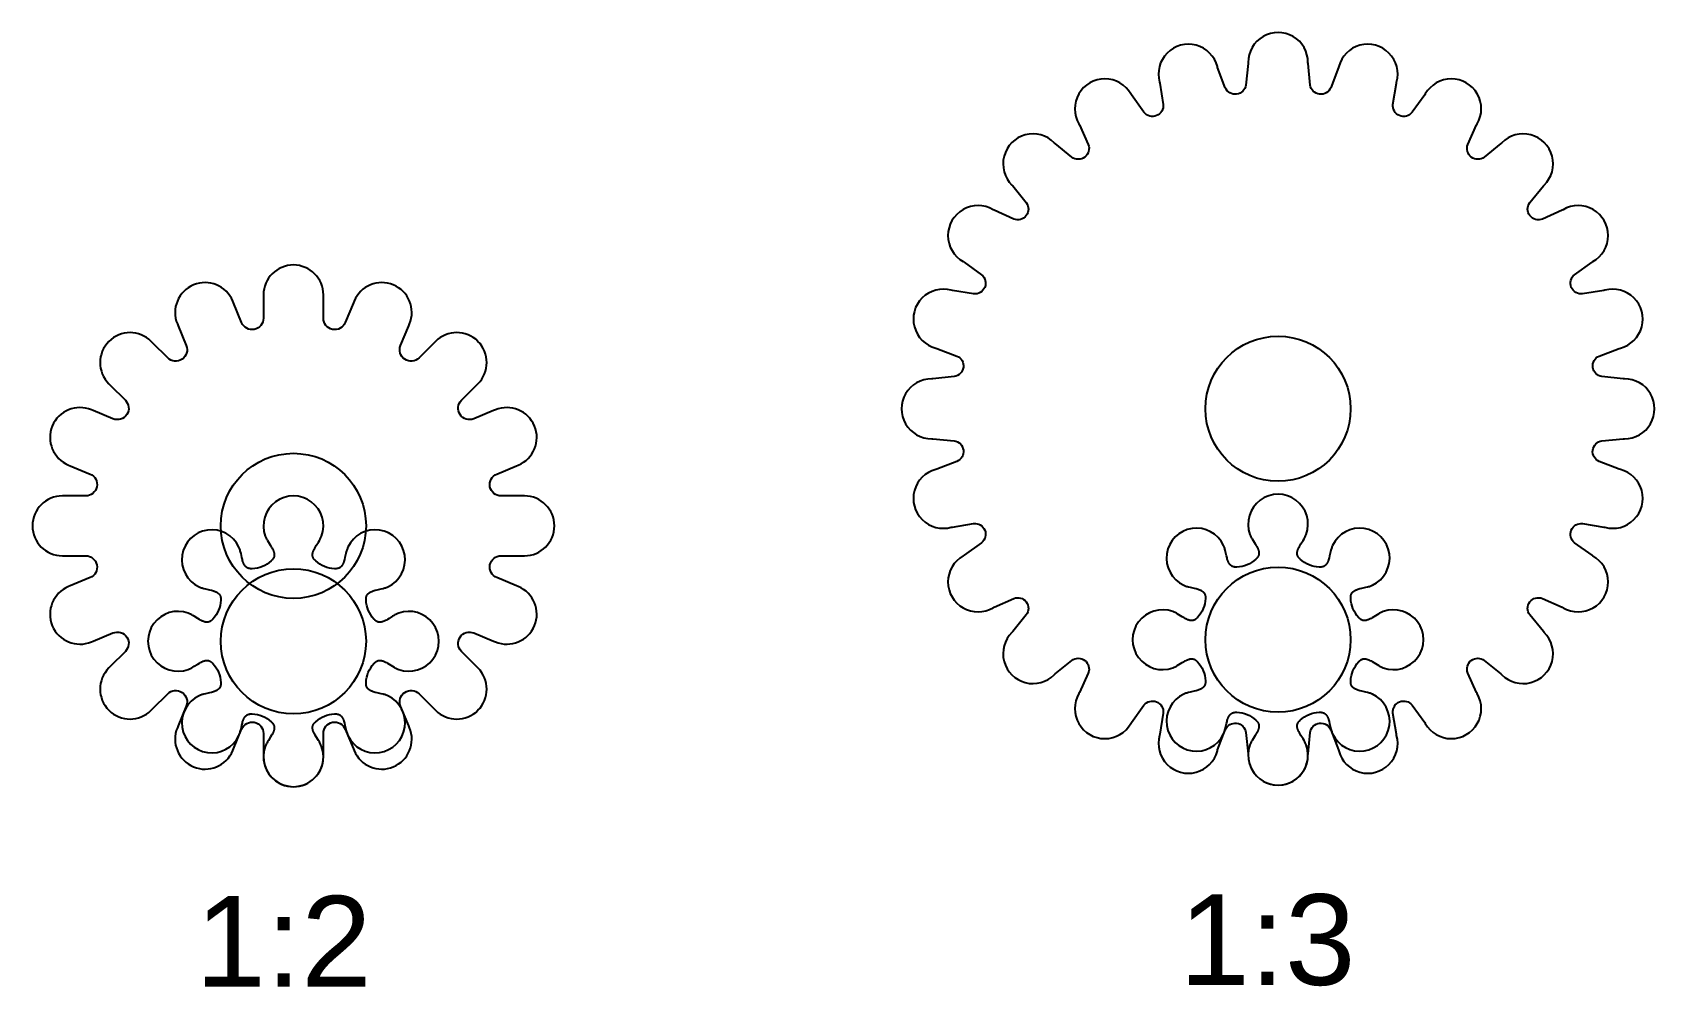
# Model space of a CAD drawing. Extents: x -10 to 1633, y -307 to 264.
# Drawn here: x 92.1 to 181.5, y -5.3 to 47.3 of the extents above; entities that cross this region are included whole.
import ezdxf

# ---------------------------------------------------------------- set-up
doc = ezdxf.new("R2010")
doc.units = 0
doc.layers.add('CNC_FRIENDLY_GEAR_COLLECTI', color=7, linetype='CONTINUOUS')
doc.styles.add('ARIAL_NORMAL', font='txt')

msp = doc.modelspace()

# ---------------------------------------------------------------- linework, layer by layer
at = {"layer": 'CNC_FRIENDLY_GEAR_COLLECTI'}
for points in [[(157.874, 8.887, -0.759622), (159.009, 8.738), (159.129, 7.559), (159.132, 7.499, 1.006826), (162.431, 7.499), (162.434, 7.559), (162.554, 8.738, -0.759622), (163.689, 8.887), (164.11, 7.78), (164.128, 7.722, 1.006826), (167.315, 8.576), (167.302, 8.635), (167.113, 9.805, -0.759622), (168.171, 10.243), (168.864, 9.282), (168.896, 9.231, 1.006826), (171.754, 10.881), (171.726, 10.935), (171.241, 12.015, -0.759622), (172.149, 12.712), (173.067, 11.963), (173.112, 11.923, 1.006826), (175.445, 14.256), (175.404, 14.301), (174.656, 15.219, -0.759622), (175.352, 16.127), (176.433, 15.641), (176.487, 15.614, 1.006826), (178.137, 18.471), (178.086, 18.504), (177.125, 19.197, -0.759622), (177.563, 20.254), (178.732, 20.065), (178.791, 20.052, 1.006826), (179.645, 23.24), (179.588, 23.258), (178.48, 23.679, -0.759622), (178.63, 24.814), (179.808, 24.934), (179.869, 24.936, 1.006826), (179.869, 28.236), (179.808, 28.239), (178.63, 28.359, -0.759622), (178.48, 29.493), (179.588, 29.914), (179.645, 29.933, 1.006826), (178.791, 33.12), (178.732, 33.107), (177.563, 32.918, -0.759622), (177.125, 33.975), (178.086, 34.668), (178.137, 34.701, 1.006826), (176.487, 37.559), (176.433, 37.531), (175.352, 37.045, -0.759622), (174.656, 37.953), (175.404, 38.872), (175.445, 38.916, 1.006826), (173.112, 41.25), (173.067, 41.209), (172.149, 40.46, -0.759622), (171.241, 41.157), (171.726, 42.238), (171.754, 42.291, 1.006826), (168.896, 43.941), (168.864, 43.89), (168.171, 42.93, -0.759622), (167.113, 43.368), (167.302, 44.537), (167.315, 44.596, 1.006826), (164.128, 45.45), (164.11, 45.392), (163.689, 44.285, -0.759622), (162.554, 44.434), (162.434, 45.613), (162.431, 45.673, 1.006826), (159.132, 45.673), (159.129, 45.613), (159.009, 44.434, -0.759622), (157.874, 44.285), (157.453, 45.392), (157.435, 45.45, 1.006826), (154.248, 44.596), (154.261, 44.537), (154.45, 43.368, -0.759622), (153.392, 42.93), (152.699, 43.89), (152.667, 43.941, 1.006826), (149.809, 42.291), (149.837, 42.238), (150.322, 41.157, -0.759622), (149.414, 40.46), (148.496, 41.209), (148.451, 41.25, 1.006826), (146.118, 38.916), (146.159, 38.872), (146.907, 37.953, -0.759622), (146.211, 37.045), (145.13, 37.531), (145.076, 37.559, 1.006826), (143.426, 34.701), (143.477, 34.668), (144.438, 33.975, -0.759622), (144, 32.918), (142.831, 33.107), (142.772, 33.12, 1.006826), (141.917, 29.933), (141.975, 29.914), (143.082, 29.493, -0.759622), (142.933, 28.359), (141.755, 28.239), (141.694, 28.236, 1.006826), (141.694, 24.936), (141.755, 24.934), (142.933, 24.814, -0.759622), (143.082, 23.679), (141.975, 23.258), (141.917, 23.24, 1.006826), (142.772, 20.052), (142.831, 20.065), (144, 20.254, -0.759622), (144.438, 19.197), (143.477, 18.504), (143.426, 18.471, 1.006826), (145.076, 15.614), (145.13, 15.641), (146.211, 16.127, -0.759622), (146.907, 15.219), (146.159, 14.301), (146.118, 14.256, 1.006826), (148.451, 11.923), (148.496, 11.963), (149.414, 12.712, -0.759622), (150.322, 12.015), (149.837, 10.935), (149.809, 10.881, 1.006826), (152.667, 9.231), (152.699, 9.282), (153.392, 10.243, -0.759622), (154.45, 9.805), (154.261, 8.635), (154.248, 8.576, 1.006826), (157.435, 7.722), (157.453, 7.78)], [(103.212, 7.834), (103.662, 8.922, -0.820678), (104.869, 8.682), (104.869, 7.505), (104.869, 7.397, 0.999948), (108.169, 7.397), (108.169, 7.505), (108.169, 8.682, -0.820678), (109.375, 8.922), (109.826, 7.834), (109.867, 7.735, 0.999948), (112.916, 8.998), (112.875, 9.097), (112.424, 10.185, -0.820678), (113.446, 10.868), (114.279, 10.036), (114.355, 9.96, 0.999948), (116.689, 12.293), (116.613, 12.369), (115.78, 13.202, -0.820678), (116.463, 14.224), (117.551, 13.774), (117.651, 13.733, 0.999948), (118.913, 16.781), (118.814, 16.823), (117.726, 17.273, -0.820678), (117.966, 18.48), (119.144, 18.48), (119.251, 18.48, 0.999948), (119.251, 21.78), (119.144, 21.78), (117.966, 21.78, -0.820678), (117.726, 22.986), (118.814, 23.437), (118.913, 23.478, 0.999948), (117.651, 26.526), (117.551, 26.485), (116.463, 26.035, -0.820678), (115.78, 27.057), (116.613, 27.89), (116.689, 27.966, 0.999948), (114.355, 30.3), (114.279, 30.224), (113.446, 29.391, -0.820678), (112.424, 30.074), (112.875, 31.162), (112.916, 31.261, 0.999948), (109.867, 32.524), (109.826, 32.425), (109.375, 31.337, -0.820678), (108.169, 31.577), (108.169, 32.755), (108.169, 32.862, 0.999948), (104.869, 32.862), (104.869, 32.755), (104.869, 31.577, -0.820678), (103.662, 31.337), (103.212, 32.425), (103.171, 32.524, 0.999948), (100.122, 31.261), (100.163, 31.162), (100.614, 30.074, -0.820678), (99.591, 29.391), (98.758, 30.224), (98.682, 30.3, 0.999948), (96.349, 27.966), (96.425, 27.89), (97.258, 27.057, -0.820678), (96.574, 26.035), (95.486, 26.485), (95.387, 26.526, 0.999948), (94.124, 23.478), (94.223, 23.437), (95.311, 22.986, -0.820678), (95.071, 21.78), (93.894, 21.78), (93.786, 21.78, 0.999948), (93.786, 18.48), (93.894, 18.48), (95.071, 18.48, -0.820678), (95.311, 17.273), (94.223, 16.823), (94.124, 16.781, 0.999948), (95.387, 13.733), (95.486, 13.774), (96.574, 14.224, -0.820678), (97.258, 13.202), (96.425, 12.369), (96.349, 12.293, 0.999948), (98.682, 9.96), (98.758, 10.036), (99.591, 10.868, -0.820678), (100.614, 10.185), (100.163, 9.097), (100.122, 8.998, 0.999948), (103.171, 7.735)], [(104.968, 7.962, 1.428148), (108.069, 7.962), (108.054, 8.003), (108.037, 8.044), (108.018, 8.085), (107.997, 8.127), (107.974, 8.169), (107.95, 8.212), (107.896, 8.301), (107.778, 8.488), (107.719, 8.585), (107.691, 8.634), (107.665, 8.683), (107.653, 8.707), (107.642, 8.731), (107.631, 8.755), (107.621, 8.779), (107.612, 8.803), (107.604, 8.826), (107.596, 8.85), (107.593, 8.861), (107.59, 8.873), (107.587, 8.885), (107.584, 8.896), (107.582, 8.907), (107.58, 8.919), (107.578, 8.93), (107.576, 8.941), (107.575, 8.952), (107.574, 8.963), (107.573, 8.974), (107.572, 8.985), (107.572, 8.996), (107.572, 9.006), (107.572, 9.017), (107.573, 9.027), (107.574, 9.038), (107.575, 9.048), (107.576, 9.058), (107.578, 9.069), (107.58, 9.079), (107.583, 9.089), (107.585, 9.098), (107.588, 9.108), (107.591, 9.118), (107.595, 9.127), (107.598, 9.137), (107.602, 9.146), (107.606, 9.155), (107.611, 9.164), (107.616, 9.173), (107.621, 9.182), (107.626, 9.191), (107.632, 9.2), (107.637, 9.209), (107.643, 9.217), (107.649, 9.226), (107.656, 9.234), (107.662, 9.242), (107.669, 9.25), (107.683, 9.267), (107.698, 9.282), (107.713, 9.298), (107.729, 9.313), (107.745, 9.328, -0.176327), (108.788, 9.76), (108.81, 9.761), (108.832, 9.761), (108.853, 9.761), (108.875, 9.76), (108.896, 9.759), (108.907, 9.758), (108.917, 9.757), (108.928, 9.755), (108.938, 9.754), (108.948, 9.752), (108.959, 9.75), (108.969, 9.747), (108.979, 9.745), (108.989, 9.742), (108.998, 9.739), (109.008, 9.736), (109.018, 9.732), (109.027, 9.728), (109.036, 9.724), (109.045, 9.72), (109.054, 9.716), (109.063, 9.711), (109.072, 9.706), (109.081, 9.7), (109.089, 9.694), (109.098, 9.689), (109.106, 9.682), (109.114, 9.676), (109.122, 9.669), (109.13, 9.662), (109.138, 9.655), (109.145, 9.647), (109.153, 9.64), (109.16, 9.631), (109.167, 9.623), (109.174, 9.615), (109.181, 9.606), (109.188, 9.597), (109.194, 9.588), (109.201, 9.578), (109.207, 9.568), (109.213, 9.558), (109.219, 9.548), (109.225, 9.538), (109.231, 9.527), (109.243, 9.505), (109.253, 9.483), (109.264, 9.459), (109.274, 9.435), (109.283, 9.411), (109.292, 9.386), (109.301, 9.36), (109.317, 9.307), (109.332, 9.253), (109.359, 9.143), (109.407, 8.927), (109.432, 8.826), (109.445, 8.778), (109.459, 8.732), (109.474, 8.688), (109.49, 8.646), (109.507, 8.605), (109.525, 8.564, 1.428148), (111.718, 10.757), (111.678, 10.775), (111.636, 10.792), (111.594, 10.808), (111.55, 10.823), (111.504, 10.837), (111.456, 10.85), (111.355, 10.875), (111.139, 10.923), (111.029, 10.95), (110.975, 10.965), (110.922, 10.981), (110.897, 10.99), (110.871, 10.999), (110.847, 11.009), (110.823, 11.018), (110.799, 11.029), (110.777, 11.04), (110.755, 11.051), (110.744, 11.057), (110.734, 11.063), (110.724, 11.069), (110.714, 11.075), (110.704, 11.081), (110.695, 11.088), (110.685, 11.094), (110.676, 11.101), (110.667, 11.108), (110.659, 11.115), (110.651, 11.122), (110.643, 11.129), (110.635, 11.137), (110.627, 11.144), (110.62, 11.152), (110.613, 11.16), (110.606, 11.168), (110.6, 11.176), (110.594, 11.184), (110.588, 11.193), (110.582, 11.201), (110.577, 11.21), (110.571, 11.219), (110.567, 11.228), (110.562, 11.237), (110.558, 11.246), (110.554, 11.255), (110.55, 11.265), (110.546, 11.274), (110.543, 11.284), (110.54, 11.294), (110.537, 11.303), (110.535, 11.313), (110.532, 11.323), (110.53, 11.334), (110.529, 11.344), (110.527, 11.354), (110.526, 11.365), (110.524, 11.375), (110.523, 11.386), (110.522, 11.407), (110.521, 11.429), (110.521, 11.45), (110.521, 11.472), (110.522, 11.494, -0.176327), (110.954, 12.537), (110.969, 12.553), (110.984, 12.569), (111, 12.584), (111.016, 12.599), (111.032, 12.613), (111.04, 12.62), (111.048, 12.626), (111.056, 12.633), (111.065, 12.639), (111.073, 12.645), (111.082, 12.651), (111.091, 12.656), (111.1, 12.661), (111.109, 12.666), (111.118, 12.671), (111.127, 12.676), (111.136, 12.68), (111.145, 12.684), (111.155, 12.688), (111.164, 12.691), (111.174, 12.694), (111.184, 12.697), (111.194, 12.7), (111.204, 12.702), (111.214, 12.704), (111.224, 12.706), (111.234, 12.707), (111.244, 12.708), (111.255, 12.709), (111.265, 12.71), (111.276, 12.71), (111.286, 12.71), (111.297, 12.71), (111.308, 12.709), (111.319, 12.708), (111.33, 12.707), (111.341, 12.706), (111.352, 12.704), (111.363, 12.703), (111.375, 12.7), (111.386, 12.698), (111.398, 12.695), (111.409, 12.692), (111.421, 12.689), (111.432, 12.686), (111.456, 12.678), (111.479, 12.67), (111.503, 12.661), (111.527, 12.651), (111.551, 12.64), (111.575, 12.629), (111.6, 12.617), (111.648, 12.591), (111.697, 12.563), (111.794, 12.505), (111.981, 12.386), (112.07, 12.332), (112.113, 12.308), (112.155, 12.285), (112.197, 12.264), (112.238, 12.246), (112.28, 12.228), (112.321, 12.213, 1.428148), (112.321, 15.314), (112.28, 15.298), (112.238, 15.281), (112.197, 15.262), (112.155, 15.242), (112.113, 15.219), (112.07, 15.195), (111.981, 15.141), (111.794, 15.022), (111.697, 14.963), (111.648, 14.936), (111.6, 14.91), (111.575, 14.898), (111.551, 14.887), (111.527, 14.876), (111.503, 14.866), (111.479, 14.857), (111.456, 14.848), (111.432, 14.841), (111.421, 14.837), (111.409, 14.834), (111.398, 14.831), (111.386, 14.829), (111.375, 14.826), (111.363, 14.824), (111.352, 14.822), (111.341, 14.821), (111.33, 14.819), (111.319, 14.818), (111.308, 14.817), (111.297, 14.817), (111.286, 14.817), (111.276, 14.817), (111.265, 14.817), (111.255, 14.818), (111.244, 14.818), (111.234, 14.82), (111.224, 14.821), (111.214, 14.823), (111.204, 14.825), (111.194, 14.827), (111.184, 14.83), (111.174, 14.833), (111.164, 14.836), (111.155, 14.839), (111.145, 14.843), (111.136, 14.847), (111.127, 14.851), (111.118, 14.856), (111.109, 14.86), (111.1, 14.865), (111.091, 14.871), (111.082, 14.876), (111.073, 14.882), (111.065, 14.888), (111.056, 14.894), (111.048, 14.9), (111.04, 14.907), (111.032, 14.914), (111.016, 14.928), (111, 14.943), (110.984, 14.958), (110.969, 14.974), (110.954, 14.99, -0.176327), (110.522, 16.033), (110.521, 16.054), (110.521, 16.076), (110.521, 16.098), (110.522, 16.12), (110.523, 16.141), (110.524, 16.152), (110.526, 16.162), (110.527, 16.173), (110.529, 16.183), (110.53, 16.193), (110.532, 16.203), (110.535, 16.213), (110.537, 16.223), (110.54, 16.233), (110.543, 16.243), (110.546, 16.253), (110.55, 16.262), (110.554, 16.272), (110.558, 16.281), (110.562, 16.29), (110.567, 16.299), (110.571, 16.308), (110.577, 16.317), (110.582, 16.325), (110.588, 16.334), (110.594, 16.342), (110.6, 16.351), (110.606, 16.359), (110.613, 16.367), (110.62, 16.375), (110.627, 16.382), (110.635, 16.39), (110.643, 16.397), (110.651, 16.405), (110.659, 16.412), (110.667, 16.419), (110.676, 16.426), (110.685, 16.432), (110.695, 16.439), (110.704, 16.445), (110.714, 16.452), (110.724, 16.458), (110.734, 16.464), (110.744, 16.47), (110.755, 16.476), (110.777, 16.487), (110.799, 16.498), (110.823, 16.508), (110.847, 16.518), (110.871, 16.528), (110.897, 16.537), (110.922, 16.545), (110.975, 16.561), (111.029, 16.576), (111.139, 16.603), (111.355, 16.652), (111.456, 16.676), (111.504, 16.69), (111.55, 16.704), (111.594, 16.719), (111.636, 16.735), (111.678, 16.752), (111.718, 16.77, 1.428148), (109.525, 18.962), (109.507, 18.922), (109.49, 18.881), (109.474, 18.839), (109.459, 18.794), (109.445, 18.748), (109.432, 18.701), (109.407, 18.6), (109.359, 18.384), (109.332, 18.273), (109.317, 18.22), (109.301, 18.167), (109.292, 18.141), (109.283, 18.116), (109.274, 18.091), (109.264, 18.067), (109.253, 18.044), (109.243, 18.022), (109.231, 18), (109.225, 17.989), (109.219, 17.979), (109.213, 17.968), (109.207, 17.958), (109.201, 17.949), (109.194, 17.939), (109.188, 17.93), (109.181, 17.921), (109.174, 17.912), (109.167, 17.904), (109.16, 17.895), (109.153, 17.887), (109.145, 17.879), (109.138, 17.872), (109.13, 17.865), (109.122, 17.858), (109.114, 17.851), (109.106, 17.844), (109.098, 17.838), (109.089, 17.832), (109.081, 17.827), (109.072, 17.821), (109.063, 17.816), (109.054, 17.811), (109.045, 17.807), (109.036, 17.802), (109.027, 17.798), (109.018, 17.794), (109.008, 17.791), (108.998, 17.788), (108.989, 17.785), (108.979, 17.782), (108.969, 17.779), (108.959, 17.777), (108.948, 17.775), (108.938, 17.773), (108.928, 17.772), (108.917, 17.77), (108.907, 17.769), (108.896, 17.768), (108.875, 17.767), (108.853, 17.766), (108.832, 17.766), (108.81, 17.766), (108.788, 17.767, -0.176327), (107.745, 18.199), (107.729, 18.214), (107.713, 18.229), (107.698, 18.244), (107.683, 18.26), (107.669, 18.276), (107.662, 18.284), (107.656, 18.293), (107.649, 18.301), (107.643, 18.31), (107.637, 18.318), (107.632, 18.327), (107.626, 18.335), (107.621, 18.344), (107.616, 18.353), (107.611, 18.362), (107.606, 18.371), (107.602, 18.381), (107.598, 18.39), (107.595, 18.399), (107.591, 18.409), (107.588, 18.419), (107.585, 18.428), (107.583, 18.438), (107.58, 18.448), (107.578, 18.458), (107.576, 18.468), (107.575, 18.479), (107.574, 18.489), (107.573, 18.499), (107.572, 18.51), (107.572, 18.52), (107.572, 18.531), (107.572, 18.542), (107.573, 18.553), (107.574, 18.564), (107.575, 18.575), (107.576, 18.586), (107.578, 18.597), (107.58, 18.608), (107.582, 18.619), (107.584, 18.631), (107.587, 18.642), (107.59, 18.654), (107.593, 18.665), (107.596, 18.677), (107.604, 18.7), (107.612, 18.724), (107.621, 18.748), (107.631, 18.772), (107.642, 18.796), (107.653, 18.82), (107.665, 18.844), (107.691, 18.893), (107.719, 18.942), (107.778, 19.038), (107.896, 19.226), (107.95, 19.314), (107.974, 19.358), (107.997, 19.4), (108.018, 19.442), (108.037, 19.483), (108.054, 19.524), (108.069, 19.565, 1.428148), (104.968, 19.565), (104.984, 19.524), (105.001, 19.483), (105.02, 19.442), (105.04, 19.4), (105.063, 19.358), (105.087, 19.314), (105.141, 19.226), (105.26, 19.038), (105.319, 18.942), (105.346, 18.893), (105.372, 18.844), (105.384, 18.82), (105.396, 18.796), (105.406, 18.772), (105.416, 18.748), (105.425, 18.724), (105.434, 18.7), (105.441, 18.677), (105.445, 18.665), (105.448, 18.654), (105.451, 18.642), (105.453, 18.631), (105.456, 18.619), (105.458, 18.608), (105.46, 18.597), (105.461, 18.586), (105.463, 18.575), (105.464, 18.564), (105.465, 18.553), (105.465, 18.542), (105.465, 18.531), (105.465, 18.52), (105.465, 18.51), (105.465, 18.499), (105.464, 18.489), (105.462, 18.479), (105.461, 18.468), (105.459, 18.458), (105.457, 18.448), (105.455, 18.438), (105.452, 18.428), (105.449, 18.419), (105.446, 18.409), (105.443, 18.399), (105.439, 18.39), (105.435, 18.381), (105.431, 18.371), (105.426, 18.362), (105.422, 18.353), (105.417, 18.344), (105.411, 18.335), (105.406, 18.327), (105.4, 18.318), (105.394, 18.31), (105.388, 18.301), (105.382, 18.293), (105.375, 18.284), (105.368, 18.276), (105.354, 18.26), (105.339, 18.244), (105.324, 18.229), (105.308, 18.214), (105.292, 18.199, -0.176327), (104.25, 17.767), (104.228, 17.766), (104.206, 17.766), (104.184, 17.766), (104.162, 17.767), (104.141, 17.768), (104.131, 17.769), (104.12, 17.77), (104.11, 17.772), (104.099, 17.773), (104.089, 17.775), (104.079, 17.777), (104.069, 17.779), (104.059, 17.782), (104.049, 17.785), (104.039, 17.788), (104.029, 17.791), (104.02, 17.794), (104.011, 17.798), (104.001, 17.802), (103.992, 17.807), (103.983, 17.811), (103.974, 17.816), (103.965, 17.821), (103.957, 17.827), (103.948, 17.832), (103.94, 17.838), (103.932, 17.844), (103.923, 17.851), (103.915, 17.858), (103.908, 17.865), (103.9, 17.872), (103.892, 17.879), (103.885, 17.887), (103.878, 17.895), (103.87, 17.904), (103.863, 17.912), (103.856, 17.921), (103.85, 17.93), (103.843, 17.939), (103.837, 17.949), (103.83, 17.958), (103.824, 17.968), (103.818, 17.979), (103.812, 17.989), (103.806, 18), (103.795, 18.022), (103.784, 18.044), (103.774, 18.067), (103.764, 18.091), (103.755, 18.116), (103.745, 18.141), (103.737, 18.167), (103.721, 18.22), (103.706, 18.273), (103.679, 18.384), (103.63, 18.6), (103.606, 18.701), (103.592, 18.748), (103.578, 18.794), (103.563, 18.839), (103.548, 18.881), (103.531, 18.922), (103.513, 18.962, 1.428148), (101.32, 16.77), (101.36, 16.752), (101.401, 16.735), (101.444, 16.719), (101.488, 16.704), (101.534, 16.69), (101.581, 16.676), (101.682, 16.652), (101.899, 16.603), (102.009, 16.576), (102.063, 16.561), (102.115, 16.545), (102.141, 16.537), (102.166, 16.528), (102.191, 16.518), (102.215, 16.508), (102.238, 16.498), (102.261, 16.487), (102.282, 16.476), (102.293, 16.47), (102.303, 16.464), (102.314, 16.458), (102.324, 16.452), (102.333, 16.445), (102.343, 16.439), (102.352, 16.432), (102.361, 16.426), (102.37, 16.419), (102.379, 16.412), (102.387, 16.405), (102.395, 16.397), (102.403, 16.39), (102.41, 16.382), (102.418, 16.375), (102.425, 16.367), (102.431, 16.359), (102.438, 16.351), (102.444, 16.342), (102.45, 16.334), (102.456, 16.325), (102.461, 16.317), (102.466, 16.308), (102.471, 16.299), (102.475, 16.29), (102.48, 16.281), (102.484, 16.272), (102.488, 16.262), (102.491, 16.253), (102.494, 16.243), (102.497, 16.233), (102.5, 16.223), (102.503, 16.213), (102.505, 16.203), (102.507, 16.193), (102.509, 16.183), (102.511, 16.173), (102.512, 16.162), (102.513, 16.152), (102.514, 16.141), (102.516, 16.12), (102.516, 16.098), (102.516, 16.076), (102.516, 16.054), (102.515, 16.033, -0.176327), (102.083, 14.99), (102.068, 14.974), (102.053, 14.958), (102.038, 14.943), (102.022, 14.928), (102.006, 14.914), (101.998, 14.907), (101.989, 14.9), (101.981, 14.894), (101.973, 14.888), (101.964, 14.882), (101.955, 14.876), (101.947, 14.871), (101.938, 14.865), (101.929, 14.86), (101.92, 14.856), (101.911, 14.851), (101.901, 14.847), (101.892, 14.843), (101.883, 14.839), (101.873, 14.836), (101.863, 14.833), (101.854, 14.83), (101.844, 14.827), (101.834, 14.825), (101.824, 14.823), (101.814, 14.821), (101.804, 14.82), (101.793, 14.818), (101.783, 14.818), (101.772, 14.817), (101.762, 14.817), (101.751, 14.817), (101.74, 14.817), (101.729, 14.817), (101.719, 14.818), (101.708, 14.819), (101.696, 14.821), (101.685, 14.822), (101.674, 14.824), (101.663, 14.826), (101.651, 14.829), (101.64, 14.831), (101.628, 14.834), (101.617, 14.837), (101.605, 14.841), (101.582, 14.848), (101.558, 14.857), (101.534, 14.866), (101.51, 14.876), (101.486, 14.887), (101.462, 14.898), (101.438, 14.91), (101.389, 14.936), (101.34, 14.963), (101.244, 15.022), (101.056, 15.141), (100.968, 15.195), (100.924, 15.219), (100.882, 15.242), (100.84, 15.262), (100.799, 15.281), (100.758, 15.298), (100.717, 15.314, 1.428148), (100.717, 12.213), (100.758, 12.228), (100.799, 12.246), (100.84, 12.264), (100.882, 12.285), (100.924, 12.308), (100.968, 12.332), (101.056, 12.386), (101.244, 12.505), (101.34, 12.563), (101.389, 12.591), (101.438, 12.617), (101.462, 12.629), (101.486, 12.64), (101.51, 12.651), (101.534, 12.661), (101.558, 12.67), (101.582, 12.678), (101.605, 12.686), (101.617, 12.689), (101.628, 12.692), (101.64, 12.695), (101.651, 12.698), (101.663, 12.7), (101.674, 12.703), (101.685, 12.704), (101.696, 12.706), (101.708, 12.707), (101.719, 12.708), (101.729, 12.709), (101.74, 12.71), (101.751, 12.71), (101.762, 12.71), (101.772, 12.71), (101.783, 12.709), (101.793, 12.708), (101.804, 12.707), (101.814, 12.706), (101.824, 12.704), (101.834, 12.702), (101.844, 12.7), (101.854, 12.697), (101.863, 12.694), (101.873, 12.691), (101.883, 12.688), (101.892, 12.684), (101.901, 12.68), (101.911, 12.676), (101.92, 12.671), (101.929, 12.666), (101.938, 12.661), (101.947, 12.656), (101.955, 12.651), (101.964, 12.645), (101.973, 12.639), (101.981, 12.633), (101.989, 12.626), (101.998, 12.62), (102.006, 12.613), (102.022, 12.599), (102.038, 12.584), (102.053, 12.569), (102.068, 12.553), (102.083, 12.537, -0.176327), (102.515, 11.494), (102.516, 11.472), (102.516, 11.45), (102.516, 11.429), (102.516, 11.407), (102.514, 11.386), (102.513, 11.375), (102.512, 11.365), (102.511, 11.354), (102.509, 11.344), (102.507, 11.334), (102.505, 11.323), (102.503, 11.313), (102.5, 11.303), (102.497, 11.294), (102.494, 11.284), (102.491, 11.274), (102.488, 11.265), (102.484, 11.255), (102.48, 11.246), (102.475, 11.237), (102.471, 11.228), (102.466, 11.219), (102.461, 11.21), (102.456, 11.201), (102.45, 11.193), (102.444, 11.184), (102.438, 11.176), (102.431, 11.168), (102.425, 11.16), (102.418, 11.152), (102.41, 11.144), (102.403, 11.137), (102.395, 11.129), (102.387, 11.122), (102.379, 11.115), (102.37, 11.108), (102.361, 11.101), (102.352, 11.094), (102.343, 11.088), (102.333, 11.081), (102.324, 11.075), (102.314, 11.069), (102.303, 11.063), (102.293, 11.057), (102.282, 11.051), (102.261, 11.04), (102.238, 11.029), (102.215, 11.018), (102.191, 11.009), (102.166, 10.999), (102.141, 10.99), (102.115, 10.981), (102.063, 10.965), (102.009, 10.95), (101.899, 10.923), (101.682, 10.875), (101.581, 10.85), (101.534, 10.837), (101.488, 10.823), (101.444, 10.808), (101.401, 10.792), (101.36, 10.775), (101.32, 10.757, 1.428148), (103.513, 8.564), (103.531, 8.605), (103.548, 8.646), (103.563, 8.688), (103.578, 8.732), (103.592, 8.778), (103.606, 8.826), (103.63, 8.927), (103.679, 9.143), (103.706, 9.253), (103.721, 9.307), (103.737, 9.36), (103.745, 9.386), (103.755, 9.411), (103.764, 9.435), (103.774, 9.459), (103.784, 9.483), (103.795, 9.505), (103.806, 9.527), (103.812, 9.538), (103.818, 9.548), (103.824, 9.558), (103.83, 9.568), (103.837, 9.578), (103.843, 9.588), (103.85, 9.597), (103.856, 9.606), (103.863, 9.615), (103.87, 9.623), (103.878, 9.631), (103.885, 9.64), (103.892, 9.647), (103.9, 9.655), (103.908, 9.662), (103.915, 9.669), (103.923, 9.676), (103.932, 9.682), (103.94, 9.689), (103.948, 9.694), (103.957, 9.7), (103.965, 9.706), (103.974, 9.711), (103.983, 9.716), (103.992, 9.72), (104.001, 9.724), (104.011, 9.728), (104.02, 9.732), (104.029, 9.736), (104.039, 9.739), (104.049, 9.742), (104.059, 9.745), (104.069, 9.747), (104.079, 9.75), (104.089, 9.752), (104.099, 9.754), (104.11, 9.755), (104.12, 9.757), (104.131, 9.758), (104.141, 9.759), (104.162, 9.76), (104.184, 9.761), (104.206, 9.761), (104.228, 9.761), (104.25, 9.76, -0.176327), (105.292, 9.328), (105.308, 9.313), (105.324, 9.298), (105.339, 9.282), (105.354, 9.267), (105.368, 9.25), (105.375, 9.242), (105.382, 9.234), (105.388, 9.226), (105.394, 9.217), (105.4, 9.209), (105.406, 9.2), (105.411, 9.191), (105.417, 9.182), (105.422, 9.173), (105.426, 9.164), (105.431, 9.155), (105.435, 9.146), (105.439, 9.137), (105.443, 9.127), (105.446, 9.118), (105.449, 9.108), (105.452, 9.098), (105.455, 9.089), (105.457, 9.079), (105.459, 9.069), (105.461, 9.058), (105.462, 9.048), (105.464, 9.038), (105.465, 9.027), (105.465, 9.017), (105.465, 9.006), (105.465, 8.996), (105.465, 8.985), (105.465, 8.974), (105.464, 8.963), (105.463, 8.952), (105.461, 8.941), (105.46, 8.93), (105.458, 8.919), (105.456, 8.907), (105.453, 8.896), (105.451, 8.885), (105.448, 8.873), (105.445, 8.861), (105.441, 8.85), (105.434, 8.826), (105.425, 8.803), (105.416, 8.779), (105.406, 8.755), (105.396, 8.731), (105.384, 8.707), (105.372, 8.683), (105.346, 8.634), (105.319, 8.585), (105.26, 8.488), (105.141, 8.301), (105.087, 8.212), (105.063, 8.169), (105.04, 8.127), (105.02, 8.085), (105.001, 8.044), (104.984, 8.003)], [(159.231, 8.052, 1.428148), (162.332, 8.052), (162.316, 8.093), (162.299, 8.134), (162.28, 8.175), (162.26, 8.217), (162.237, 8.259), (162.213, 8.303), (162.159, 8.391), (162.04, 8.579), (161.982, 8.675), (161.954, 8.724), (161.928, 8.773), (161.916, 8.797), (161.905, 8.821), (161.894, 8.845), (161.884, 8.869), (161.875, 8.893), (161.866, 8.917), (161.859, 8.94), (161.856, 8.952), (161.852, 8.963), (161.849, 8.975), (161.847, 8.986), (161.844, 8.998), (161.842, 9.009), (161.84, 9.02), (161.839, 9.031), (161.837, 9.042), (161.836, 9.054), (161.836, 9.064), (161.835, 9.075), (161.835, 9.086), (161.835, 9.097), (161.835, 9.107), (161.836, 9.118), (161.837, 9.128), (161.838, 9.139), (161.839, 9.149), (161.841, 9.159), (161.843, 9.169), (161.845, 9.179), (161.848, 9.189), (161.851, 9.198), (161.854, 9.208), (161.857, 9.218), (161.861, 9.227), (161.865, 9.236), (161.869, 9.246), (161.874, 9.255), (161.878, 9.264), (161.883, 9.273), (161.889, 9.282), (161.894, 9.29), (161.9, 9.299), (161.906, 9.308), (161.912, 9.316), (161.919, 9.324), (161.925, 9.333), (161.932, 9.341), (161.946, 9.357), (161.961, 9.373), (161.976, 9.388), (161.992, 9.403), (162.008, 9.418, -0.176327), (163.051, 9.85), (163.073, 9.851), (163.094, 9.851), (163.116, 9.851), (163.138, 9.851), (163.159, 9.849), (163.17, 9.848), (163.18, 9.847), (163.191, 9.846), (163.201, 9.844), (163.211, 9.842), (163.221, 9.84), (163.231, 9.838), (163.241, 9.835), (163.251, 9.832), (163.261, 9.829), (163.271, 9.826), (163.28, 9.823), (163.29, 9.819), (163.299, 9.815), (163.308, 9.81), (163.317, 9.806), (163.326, 9.801), (163.335, 9.796), (163.344, 9.791), (163.352, 9.785), (163.36, 9.779), (163.369, 9.773), (163.377, 9.766), (163.385, 9.76), (163.393, 9.752), (163.4, 9.745), (163.408, 9.738), (163.415, 9.73), (163.423, 9.722), (163.43, 9.714), (163.437, 9.705), (163.444, 9.696), (163.45, 9.687), (163.457, 9.678), (163.464, 9.668), (163.47, 9.659), (163.476, 9.649), (163.482, 9.638), (163.488, 9.628), (163.494, 9.617), (163.505, 9.596), (163.516, 9.573), (163.526, 9.55), (163.536, 9.526), (163.546, 9.501), (163.555, 9.476), (163.563, 9.45), (163.58, 9.398), (163.594, 9.344), (163.621, 9.234), (163.67, 9.017), (163.695, 8.916), (163.708, 8.869), (163.722, 8.823), (163.737, 8.779), (163.753, 8.736), (163.77, 8.695), (163.788, 8.655, 1.428148), (165.98, 10.848), (165.94, 10.866), (165.899, 10.883), (165.857, 10.898), (165.812, 10.913), (165.767, 10.927), (165.719, 10.941), (165.618, 10.965), (165.402, 11.014), (165.292, 11.041), (165.238, 11.056), (165.185, 11.072), (165.159, 11.08), (165.134, 11.09), (165.11, 11.099), (165.086, 11.109), (165.062, 11.119), (165.04, 11.13), (165.018, 11.141), (165.007, 11.147), (164.997, 11.153), (164.987, 11.159), (164.977, 11.165), (164.967, 11.172), (164.957, 11.178), (164.948, 11.185), (164.939, 11.191), (164.93, 11.198), (164.922, 11.205), (164.913, 11.213), (164.905, 11.22), (164.897, 11.227), (164.89, 11.235), (164.883, 11.243), (164.876, 11.25), (164.869, 11.258), (164.862, 11.266), (164.856, 11.275), (164.85, 11.283), (164.845, 11.292), (164.839, 11.3), (164.834, 11.309), (164.829, 11.318), (164.825, 11.327), (164.82, 11.336), (164.816, 11.346), (164.813, 11.355), (164.809, 11.364), (164.806, 11.374), (164.803, 11.384), (164.8, 11.394), (164.797, 11.404), (164.795, 11.414), (164.793, 11.424), (164.791, 11.434), (164.79, 11.445), (164.788, 11.455), (164.787, 11.466), (164.786, 11.476), (164.785, 11.497), (164.784, 11.519), (164.784, 11.541), (164.784, 11.563), (164.785, 11.585, -0.176327), (165.217, 12.627), (165.232, 12.643), (165.247, 12.659), (165.263, 12.674), (165.278, 12.689), (165.294, 12.703), (165.303, 12.71), (165.311, 12.717), (165.319, 12.723), (165.328, 12.729), (165.336, 12.735), (165.345, 12.741), (165.354, 12.746), (165.362, 12.752), (165.371, 12.757), (165.38, 12.761), (165.39, 12.766), (165.399, 12.77), (165.408, 12.774), (165.418, 12.778), (165.427, 12.781), (165.437, 12.784), (165.446, 12.787), (165.456, 12.79), (165.466, 12.792), (165.476, 12.794), (165.486, 12.796), (165.497, 12.797), (165.507, 12.799), (165.517, 12.8), (165.528, 12.8), (165.538, 12.8), (165.549, 12.8), (165.56, 12.8), (165.571, 12.8), (165.582, 12.799), (165.593, 12.798), (165.604, 12.796), (165.615, 12.795), (165.626, 12.793), (165.638, 12.791), (165.649, 12.788), (165.66, 12.786), (165.672, 12.783), (165.683, 12.78), (165.695, 12.776), (165.718, 12.769), (165.742, 12.76), (165.766, 12.751), (165.79, 12.741), (165.814, 12.731), (165.838, 12.719), (165.862, 12.707), (165.911, 12.681), (165.96, 12.654), (166.057, 12.595), (166.244, 12.476), (166.333, 12.422), (166.376, 12.398), (166.418, 12.375), (166.46, 12.355), (166.501, 12.336), (166.542, 12.319), (166.583, 12.303, 1.428148), (166.583, 15.404), (166.542, 15.389), (166.501, 15.372), (166.46, 15.353), (166.418, 15.332), (166.376, 15.309), (166.333, 15.285), (166.244, 15.231), (166.057, 15.113), (165.96, 15.054), (165.911, 15.026), (165.862, 15), (165.838, 14.988), (165.814, 14.977), (165.79, 14.966), (165.766, 14.956), (165.742, 14.947), (165.718, 14.939), (165.695, 14.931), (165.683, 14.928), (165.672, 14.925), (165.66, 14.922), (165.649, 14.919), (165.638, 14.917), (165.626, 14.915), (165.615, 14.913), (165.604, 14.911), (165.593, 14.91), (165.582, 14.909), (165.571, 14.908), (165.56, 14.907), (165.549, 14.907), (165.538, 14.907), (165.528, 14.907), (165.517, 14.908), (165.507, 14.909), (165.497, 14.91), (165.486, 14.911), (165.476, 14.913), (165.466, 14.915), (165.456, 14.918), (165.446, 14.92), (165.437, 14.923), (165.427, 14.926), (165.418, 14.93), (165.408, 14.933), (165.399, 14.937), (165.39, 14.941), (165.38, 14.946), (165.371, 14.951), (165.362, 14.956), (165.354, 14.961), (165.345, 14.967), (165.336, 14.972), (165.328, 14.978), (165.319, 14.984), (165.311, 14.991), (165.303, 14.997), (165.294, 15.004), (165.278, 15.018), (165.263, 15.033), (165.247, 15.048), (165.232, 15.064), (165.217, 15.08, -0.176327), (164.785, 16.123), (164.784, 16.145), (164.784, 16.167), (164.784, 16.188), (164.785, 16.21), (164.786, 16.231), (164.787, 16.242), (164.788, 16.252), (164.79, 16.263), (164.791, 16.273), (164.793, 16.283), (164.795, 16.294), (164.797, 16.304), (164.8, 16.314), (164.803, 16.324), (164.806, 16.333), (164.809, 16.343), (164.813, 16.352), (164.816, 16.362), (164.82, 16.371), (164.825, 16.38), (164.829, 16.389), (164.834, 16.398), (164.839, 16.407), (164.845, 16.416), (164.85, 16.424), (164.856, 16.433), (164.862, 16.441), (164.869, 16.449), (164.876, 16.457), (164.883, 16.465), (164.89, 16.473), (164.897, 16.48), (164.905, 16.488), (164.913, 16.495), (164.922, 16.502), (164.93, 16.509), (164.939, 16.516), (164.948, 16.523), (164.957, 16.529), (164.967, 16.536), (164.977, 16.542), (164.987, 16.548), (164.997, 16.554), (165.007, 16.56), (165.018, 16.566), (165.04, 16.578), (165.062, 16.588), (165.086, 16.599), (165.11, 16.609), (165.134, 16.618), (165.159, 16.627), (165.185, 16.636), (165.238, 16.652), (165.292, 16.667), (165.402, 16.694), (165.618, 16.742), (165.719, 16.767), (165.767, 16.78), (165.812, 16.794), (165.857, 16.809), (165.899, 16.825), (165.94, 16.842), (165.98, 16.86, 1.428148), (163.788, 19.053), (163.77, 19.013), (163.753, 18.971), (163.737, 18.929), (163.722, 18.885), (163.708, 18.839), (163.695, 18.791), (163.67, 18.69), (163.621, 18.474), (163.594, 18.364), (163.58, 18.31), (163.563, 18.257), (163.555, 18.232), (163.546, 18.206), (163.536, 18.182), (163.526, 18.158), (163.516, 18.134), (163.505, 18.112), (163.494, 18.09), (163.488, 18.079), (163.482, 18.069), (163.476, 18.059), (163.47, 18.049), (163.464, 18.039), (163.457, 18.03), (163.45, 18.02), (163.444, 18.011), (163.437, 18.002), (163.43, 17.994), (163.423, 17.986), (163.415, 17.978), (163.408, 17.97), (163.4, 17.962), (163.393, 17.955), (163.385, 17.948), (163.377, 17.941), (163.369, 17.935), (163.36, 17.929), (163.352, 17.923), (163.344, 17.917), (163.335, 17.912), (163.326, 17.906), (163.317, 17.902), (163.308, 17.897), (163.299, 17.893), (163.29, 17.889), (163.28, 17.885), (163.271, 17.881), (163.261, 17.878), (163.251, 17.875), (163.241, 17.872), (163.231, 17.87), (163.221, 17.867), (163.211, 17.865), (163.201, 17.863), (163.191, 17.862), (163.18, 17.86), (163.17, 17.859), (163.159, 17.858), (163.138, 17.857), (163.116, 17.856), (163.094, 17.856), (163.073, 17.856), (163.051, 17.857, -0.176327), (162.008, 18.289), (161.992, 18.304), (161.976, 18.319), (161.961, 18.335), (161.946, 18.351), (161.932, 18.367), (161.925, 18.375), (161.919, 18.383), (161.912, 18.391), (161.906, 18.4), (161.9, 18.408), (161.894, 18.417), (161.889, 18.426), (161.883, 18.435), (161.878, 18.444), (161.874, 18.453), (161.869, 18.462), (161.865, 18.471), (161.861, 18.48), (161.857, 18.49), (161.854, 18.499), (161.851, 18.509), (161.848, 18.519), (161.845, 18.529), (161.843, 18.538), (161.841, 18.549), (161.839, 18.559), (161.838, 18.569), (161.837, 18.579), (161.836, 18.59), (161.835, 18.6), (161.835, 18.611), (161.835, 18.621), (161.835, 18.632), (161.836, 18.643), (161.836, 18.654), (161.837, 18.665), (161.839, 18.676), (161.84, 18.687), (161.842, 18.698), (161.844, 18.71), (161.847, 18.721), (161.849, 18.733), (161.852, 18.744), (161.856, 18.756), (161.859, 18.767), (161.866, 18.791), (161.875, 18.814), (161.884, 18.838), (161.894, 18.862), (161.905, 18.886), (161.916, 18.91), (161.928, 18.935), (161.954, 18.983), (161.982, 19.032), (162.04, 19.129), (162.159, 19.316), (162.213, 19.405), (162.237, 19.448), (162.26, 19.49), (162.28, 19.532), (162.299, 19.573), (162.316, 19.614), (162.332, 19.656, 1.428148), (159.231, 19.656), (159.247, 19.614), (159.264, 19.573), (159.282, 19.532), (159.303, 19.49), (159.326, 19.448), (159.35, 19.405), (159.404, 19.316), (159.523, 19.129), (159.581, 19.032), (159.609, 18.983), (159.635, 18.935), (159.647, 18.91), (159.658, 18.886), (159.669, 18.862), (159.679, 18.838), (159.688, 18.814), (159.697, 18.791), (159.704, 18.767), (159.707, 18.756), (159.711, 18.744), (159.713, 18.733), (159.716, 18.721), (159.718, 18.71), (159.721, 18.698), (159.723, 18.687), (159.724, 18.676), (159.726, 18.665), (159.727, 18.654), (159.727, 18.643), (159.728, 18.632), (159.728, 18.621), (159.728, 18.611), (159.728, 18.6), (159.727, 18.59), (159.726, 18.579), (159.725, 18.569), (159.724, 18.559), (159.722, 18.549), (159.72, 18.538), (159.718, 18.529), (159.715, 18.519), (159.712, 18.509), (159.709, 18.499), (159.706, 18.49), (159.702, 18.48), (159.698, 18.471), (159.694, 18.462), (159.689, 18.453), (159.684, 18.444), (159.679, 18.435), (159.674, 18.426), (159.669, 18.417), (159.663, 18.408), (159.657, 18.4), (159.651, 18.391), (159.644, 18.383), (159.638, 18.375), (159.631, 18.367), (159.617, 18.351), (159.602, 18.335), (159.587, 18.319), (159.571, 18.304), (159.555, 18.289, -0.176327), (158.512, 17.857), (158.49, 17.856), (158.469, 17.856), (158.447, 17.856), (158.425, 17.857), (158.404, 17.858), (158.393, 17.859), (158.383, 17.86), (158.372, 17.862), (158.362, 17.863), (158.352, 17.865), (158.342, 17.867), (158.331, 17.87), (158.321, 17.872), (158.312, 17.875), (158.302, 17.878), (158.292, 17.881), (158.283, 17.885), (158.273, 17.889), (158.264, 17.893), (158.255, 17.897), (158.246, 17.902), (158.237, 17.906), (158.228, 17.912), (158.219, 17.917), (158.211, 17.923), (158.202, 17.929), (158.194, 17.935), (158.186, 17.941), (158.178, 17.948), (158.17, 17.955), (158.163, 17.962), (158.155, 17.97), (158.148, 17.978), (158.14, 17.986), (158.133, 17.994), (158.126, 18.002), (158.119, 18.011), (158.112, 18.02), (158.106, 18.03), (158.099, 18.039), (158.093, 18.049), (158.087, 18.059), (158.081, 18.069), (158.075, 18.079), (158.069, 18.09), (158.058, 18.112), (158.047, 18.134), (158.037, 18.158), (158.027, 18.182), (158.017, 18.206), (158.008, 18.232), (158, 18.257), (157.983, 18.31), (157.968, 18.364), (157.942, 18.474), (157.893, 18.69), (157.868, 18.791), (157.855, 18.839), (157.841, 18.885), (157.826, 18.929), (157.81, 18.971), (157.793, 19.013), (157.775, 19.053, 1.428148), (155.583, 16.86), (155.623, 16.842), (155.664, 16.825), (155.706, 16.809), (155.75, 16.794), (155.796, 16.78), (155.844, 16.767), (155.945, 16.742), (156.161, 16.694), (156.271, 16.667), (156.325, 16.652), (156.378, 16.636), (156.404, 16.627), (156.429, 16.618), (156.453, 16.609), (156.477, 16.599), (156.501, 16.588), (156.523, 16.578), (156.545, 16.566), (156.556, 16.56), (156.566, 16.554), (156.576, 16.548), (156.586, 16.542), (156.596, 16.536), (156.606, 16.529), (156.615, 16.523), (156.624, 16.516), (156.633, 16.509), (156.641, 16.502), (156.65, 16.495), (156.658, 16.488), (156.665, 16.48), (156.673, 16.473), (156.68, 16.465), (156.687, 16.457), (156.694, 16.449), (156.7, 16.441), (156.707, 16.433), (156.713, 16.424), (156.718, 16.416), (156.724, 16.407), (156.729, 16.398), (156.734, 16.389), (156.738, 16.38), (156.743, 16.371), (156.747, 16.362), (156.75, 16.352), (156.754, 16.343), (156.757, 16.333), (156.76, 16.324), (156.763, 16.314), (156.766, 16.304), (156.768, 16.294), (156.77, 16.283), (156.772, 16.273), (156.773, 16.263), (156.775, 16.252), (156.776, 16.242), (156.777, 16.231), (156.778, 16.21), (156.779, 16.188), (156.779, 16.167), (156.779, 16.145), (156.778, 16.123, -0.176327), (156.346, 15.08), (156.331, 15.064), (156.316, 15.048), (156.3, 15.033), (156.285, 15.018), (156.269, 15.004), (156.26, 14.997), (156.252, 14.991), (156.244, 14.984), (156.235, 14.978), (156.227, 14.972), (156.218, 14.967), (156.209, 14.961), (156.201, 14.956), (156.192, 14.951), (156.183, 14.946), (156.173, 14.941), (156.164, 14.937), (156.155, 14.933), (156.145, 14.93), (156.136, 14.926), (156.126, 14.923), (156.116, 14.92), (156.107, 14.918), (156.097, 14.915), (156.087, 14.913), (156.077, 14.911), (156.066, 14.91), (156.056, 14.909), (156.046, 14.908), (156.035, 14.907), (156.024, 14.907), (156.014, 14.907), (156.003, 14.907), (155.992, 14.908), (155.981, 14.909), (155.97, 14.91), (155.959, 14.911), (155.948, 14.913), (155.937, 14.915), (155.925, 14.917), (155.914, 14.919), (155.903, 14.922), (155.891, 14.925), (155.88, 14.928), (155.868, 14.931), (155.844, 14.939), (155.821, 14.947), (155.797, 14.956), (155.773, 14.966), (155.749, 14.977), (155.725, 14.988), (155.701, 15), (155.652, 15.026), (155.603, 15.054), (155.506, 15.113), (155.319, 15.231), (155.23, 15.285), (155.187, 15.309), (155.145, 15.332), (155.103, 15.353), (155.062, 15.372), (155.021, 15.389), (154.98, 15.404, 1.428148), (154.98, 12.303), (155.021, 12.319), (155.062, 12.336), (155.103, 12.355), (155.145, 12.375), (155.187, 12.398), (155.23, 12.422), (155.319, 12.476), (155.506, 12.595), (155.603, 12.654), (155.652, 12.681), (155.701, 12.707), (155.725, 12.719), (155.749, 12.731), (155.773, 12.741), (155.797, 12.751), (155.821, 12.76), (155.844, 12.769), (155.868, 12.776), (155.88, 12.78), (155.891, 12.783), (155.903, 12.786), (155.914, 12.788), (155.925, 12.791), (155.937, 12.793), (155.948, 12.795), (155.959, 12.796), (155.97, 12.798), (155.981, 12.799), (155.992, 12.8), (156.003, 12.8), (156.014, 12.8), (156.024, 12.8), (156.035, 12.8), (156.046, 12.8), (156.056, 12.799), (156.066, 12.797), (156.077, 12.796), (156.087, 12.794), (156.097, 12.792), (156.107, 12.79), (156.116, 12.787), (156.126, 12.784), (156.136, 12.781), (156.145, 12.778), (156.155, 12.774), (156.164, 12.77), (156.173, 12.766), (156.183, 12.761), (156.192, 12.757), (156.201, 12.752), (156.209, 12.746), (156.218, 12.741), (156.227, 12.735), (156.235, 12.729), (156.244, 12.723), (156.252, 12.717), (156.26, 12.71), (156.269, 12.703), (156.285, 12.689), (156.3, 12.674), (156.316, 12.659), (156.331, 12.643), (156.346, 12.627, -0.176327), (156.778, 11.585), (156.779, 11.563), (156.779, 11.541), (156.779, 11.519), (156.778, 11.497), (156.777, 11.476), (156.776, 11.466), (156.775, 11.455), (156.773, 11.445), (156.772, 11.434), (156.77, 11.424), (156.768, 11.414), (156.766, 11.404), (156.763, 11.394), (156.76, 11.384), (156.757, 11.374), (156.754, 11.364), (156.75, 11.355), (156.747, 11.346), (156.743, 11.336), (156.738, 11.327), (156.734, 11.318), (156.729, 11.309), (156.724, 11.3), (156.718, 11.292), (156.713, 11.283), (156.707, 11.275), (156.7, 11.266), (156.694, 11.258), (156.687, 11.25), (156.68, 11.243), (156.673, 11.235), (156.665, 11.227), (156.658, 11.22), (156.65, 11.213), (156.641, 11.205), (156.633, 11.198), (156.624, 11.191), (156.615, 11.185), (156.606, 11.178), (156.596, 11.172), (156.586, 11.165), (156.576, 11.159), (156.566, 11.153), (156.556, 11.147), (156.545, 11.141), (156.523, 11.13), (156.501, 11.119), (156.477, 11.109), (156.453, 11.099), (156.429, 11.09), (156.404, 11.08), (156.378, 11.072), (156.325, 11.056), (156.271, 11.041), (156.161, 11.014), (155.945, 10.965), (155.844, 10.941), (155.796, 10.927), (155.75, 10.913), (155.706, 10.898), (155.664, 10.883), (155.623, 10.866), (155.583, 10.848, 1.428148), (157.775, 8.655), (157.793, 8.695), (157.81, 8.736), (157.826, 8.779), (157.841, 8.823), (157.855, 8.869), (157.868, 8.916), (157.893, 9.017), (157.942, 9.234), (157.968, 9.344), (157.983, 9.398), (158, 9.45), (158.008, 9.476), (158.017, 9.501), (158.027, 9.526), (158.037, 9.55), (158.047, 9.573), (158.058, 9.596), (158.069, 9.617), (158.075, 9.628), (158.081, 9.638), (158.087, 9.649), (158.093, 9.659), (158.099, 9.668), (158.106, 9.678), (158.112, 9.687), (158.119, 9.696), (158.126, 9.705), (158.133, 9.714), (158.14, 9.722), (158.148, 9.73), (158.155, 9.738), (158.163, 9.745), (158.17, 9.752), (158.178, 9.76), (158.186, 9.766), (158.194, 9.773), (158.202, 9.779), (158.211, 9.785), (158.219, 9.791), (158.228, 9.796), (158.237, 9.801), (158.246, 9.806), (158.255, 9.81), (158.264, 9.815), (158.273, 9.819), (158.283, 9.823), (158.292, 9.826), (158.302, 9.829), (158.312, 9.832), (158.321, 9.835), (158.331, 9.838), (158.342, 9.84), (158.352, 9.842), (158.362, 9.844), (158.372, 9.846), (158.383, 9.847), (158.393, 9.848), (158.404, 9.849), (158.425, 9.851), (158.447, 9.851), (158.469, 9.851), (158.49, 9.851), (158.512, 9.85, -0.176327), (159.555, 9.418), (159.571, 9.403), (159.587, 9.388), (159.602, 9.373), (159.617, 9.357), (159.631, 9.341), (159.638, 9.333), (159.644, 9.324), (159.651, 9.316), (159.657, 9.308), (159.663, 9.299), (159.669, 9.29), (159.674, 9.282), (159.679, 9.273), (159.684, 9.264), (159.689, 9.255), (159.694, 9.246), (159.698, 9.236), (159.702, 9.227), (159.706, 9.218), (159.709, 9.208), (159.712, 9.198), (159.715, 9.189), (159.718, 9.179), (159.72, 9.169), (159.722, 9.159), (159.724, 9.149), (159.725, 9.139), (159.726, 9.128), (159.727, 9.118), (159.728, 9.107), (159.728, 9.097), (159.728, 9.086), (159.728, 9.075), (159.727, 9.064), (159.727, 9.054), (159.726, 9.042), (159.724, 9.031), (159.723, 9.02), (159.721, 9.009), (159.718, 8.998), (159.716, 8.986), (159.713, 8.975), (159.711, 8.963), (159.707, 8.952), (159.704, 8.94), (159.697, 8.917), (159.688, 8.893), (159.679, 8.869), (159.669, 8.845), (159.658, 8.821), (159.647, 8.797), (159.635, 8.773), (159.609, 8.724), (159.581, 8.675), (159.523, 8.579), (159.404, 8.391), (159.35, 8.303), (159.326, 8.259), (159.303, 8.217), (159.282, 8.175), (159.264, 8.134), (159.247, 8.093)]]:
    msp.add_lwpolyline(points, format="xyb", close=True, dxfattribs=at)
for centre in [(160.781, 26.586), (106.519, 20.13), (106.519, 13.763), (160.781, 13.854)]:
    msp.add_circle(centre, 4, dxfattribs=at)

# ---------------------------------------------------------------- texts
at = {"layer": 'CNC_FRIENDLY_GEAR_COLLECTI', "linetype": 'CONTINUOUS', "style": 'ARIAL_NORMAL'}
for s, p in [('1:2', (101.12, -5.273)), ('1:3', (155.338, -5.182))]:
    msp.add_text(s, height=5, dxfattribs=at).set_placement(p)

doc.saveas('drawing.dxf')
